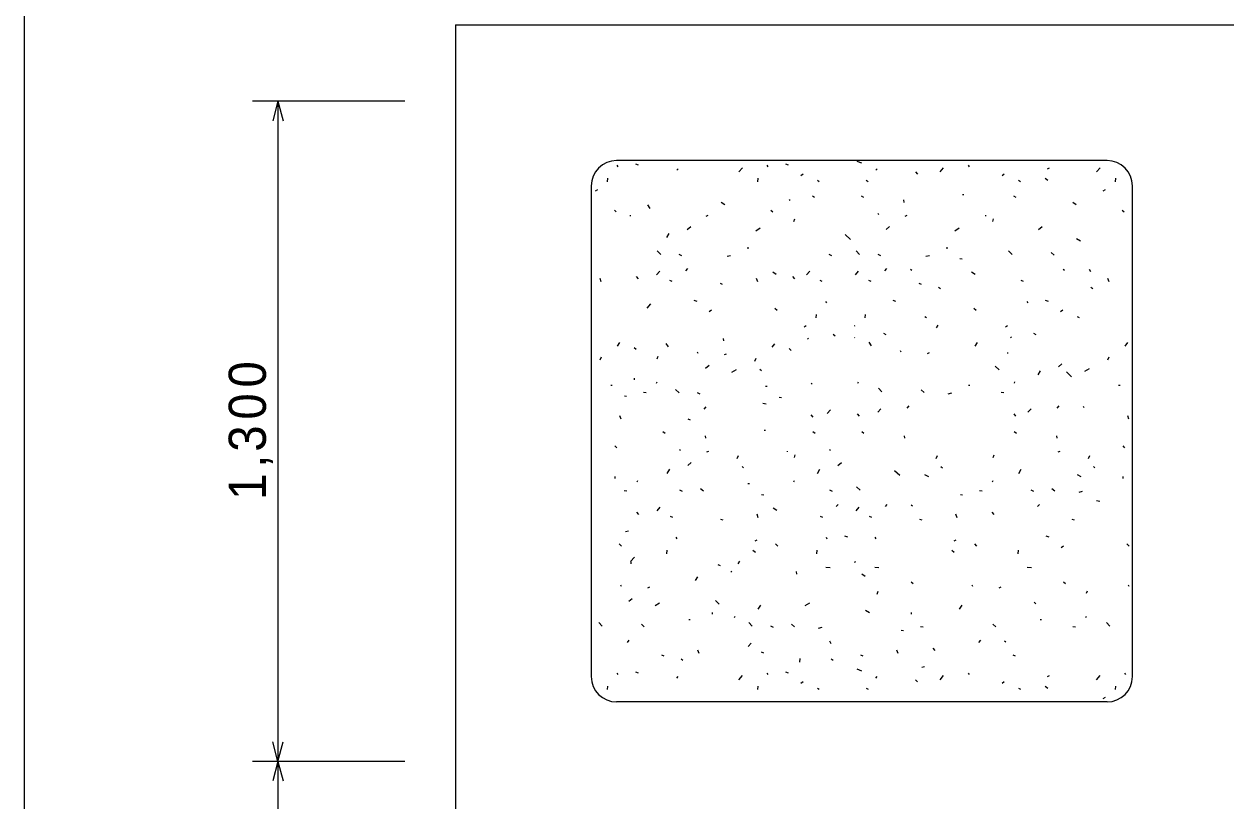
# Model space of a CAD drawing. Units: millimetres at full size, sheet at 1:20; details may follow other scales. Extents: x -7610 to 7610, y -5340 to 5340.
# Drawn here: x -7610 to -5243, y 1856 to 3385 of the extents above; entities that cross this region are included whole.
import ezdxf

# ---------------------------------------------------------------- set-up
doc = ezdxf.new("R2010")
doc.units = ezdxf.units.MM
doc.header["$LTSCALE"] = 20
for name, color, linetype in [('0-0_枠', 5, 'Continuous'), ('0-6_寸法', 7, 'Continuous'), ('0-8_ハッチング', 3, 'Continuous'), ('3-0', 2, 'Continuous')]:
    doc.layers.add(name, color=color, linetype=linetype)
doc.styles.add('HGPｺﾞｼｯｸE', font='')
doc.styles.get('HGPｺﾞｼｯｸE').set_extended_font_data('HGPｺﾞｼｯｸE')

msp = doc.modelspace()

# ---------------------------------------------------------------- linework, layer by layer
at = {"layer": '0-0_枠'}
for p, q in [((-6760, 3383.63), (-6760, -2116.37)), ((-6760, 3383.63), (-2102.01, 3383.63)), ((-5477, 3116.63), (-6443, 3116.63)), ((-6493, 3066.63), (-6493, 2100.63)), ((-5427, 2100.63), (-5427, 3066.63)), ((-5477, 2050.63), (-6443, 2050.63))]:
    msp.add_line(p, q, dxfattribs=at)
for centre, start, end in [((-6443, 3066.63), 90, 180), ((-5477, 3066.63), 0, 90), ((-6443, 2100.63), 180, 270), ((-5477, 2100.63), 270, 0)]:
    msp.add_arc(centre, 50, start, end, dxfattribs=at)
at = {"layer": '0-6_寸法'}
for p, q in [((-6860, 3233.63), (-7160, 3233.63)), ((-7110, 3233.63), (-7120.35, 3194.99)), ((-7110, 3233.63), (-7099.65, 3194.99)), ((-7110, 3233.63), (-7110, 1933.63)), ((-7110, 1933.63), (-7120.35, 1972.26)), ((-7110, 1933.63), (-7099.65, 1972.26)), ((-6860, 1933.63), (-7160, 1933.63)), ((-7110, 1933.63), (-7120.35, 1894.99)), ((-7110, 1933.63), (-7099.65, 1894.99)), ((-7110, 1933.63), (-7110, 633.63))]:
    msp.add_line(p, q, dxfattribs=at)
at = {"layer": '0-8_ハッチング'}
for p, q in [((-6442.49, 3107.55), (-6440.61, 3104.41)), ((-6406.04, 3110.06), (-6400.38, 3108.18)), ((-6202.24, 3094.35), (-6195.33, 3102.52)), ((-6146.93, 3107.55), (-6145.05, 3104.41)), ((-6110.48, 3110.06), (-6104.82, 3108.18)), ((-5969.69, 3115.72), (-5960.89, 3111.95)), ((-5805.85, 3094.35), (-5798.93, 3102.52)), ((-5750.54, 3107.55), (-5748.65, 3104.41)), ((-5594.66, 3100.64), (-5590.26, 3102.52)), ((-5497.8, 3094.35), (-5490.89, 3102.52)), ((-6460.72, 3074.87), (-6460.09, 3081.78)), ((-6324.33, 3097.49), (-6321.81, 3100.64)), ((-6165.16, 3074.87), (-6164.53, 3081.78)), ((-6080.31, 3087.44), (-6075.91, 3090.58)), ((-6047.62, 3078.01), (-6043.85, 3075.49)), ((-5951.46, 3078.01), (-5947.69, 3075.49)), ((-5932.61, 3097.49), (-5930.09, 3100.64)), ((-5854.67, 3094.35), (-5850.27, 3089.95)), ((-5683.91, 3087.44), (-5679.51, 3090.58)), ((-5651.23, 3078.01), (-5647.46, 3075.49)), ((-5599.06, 3081.78), (-5594.03, 3078.01)), ((-5460.72, 3074.87), (-5460.09, 3081.78)), ((-6484.6, 3057.27), (-6480.21, 3059.78)), ((-5484.6, 3057.27), (-5480.21, 3059.78)), ((-6236.76, 3034.94), (-6229.84, 3029.91)), ((-6102.88, 3039.97), (-6101.62, 3038.08)), ((-6057.47, 3047.51), (-6053.07, 3044.37)), ((-5961.31, 3047.51), (-5956.91, 3044.37)), ((-5877.72, 3039.34), (-5877.09, 3034.31)), ((-5762.07, 3050.02), (-5758.92, 3050.02)), ((-5661.08, 3047.51), (-5656.68, 3044.37)), ((-5544.8, 3034.94), (-5537.88, 3029.91)), ((-6447.38, 3019.23), (-6443.6, 3015.46)), ((-6416.58, 3009.17), (-6416.58, 3007.28)), ((-6381.95, 3029.28), (-6377.55, 3022.37)), ((-6266.3, 3007.28), (-6262.52, 3009.17)), ((-6139.33, 3019.23), (-6135.56, 3015.46)), ((-5928.63, 3012.94), (-5927.37, 3010.43)), ((-5874.57, 3007.28), (-5870.8, 3009.17)), ((-5716.81, 3009.17), (-5716.81, 3007.28)), ((-5447.38, 3019.23), (-5443.6, 3015.46)), ((-6304.01, 2980.89), (-6297.09, 2986.54)), ((-6168.87, 2978.37), (-6160.07, 2984.03)), ((-6094.08, 2996.6), (-6092.19, 3001.63)), ((-5912.29, 2980.89), (-5905.37, 2986.54)), ((-5777.15, 2978.37), (-5768.35, 2984.03)), ((-5702.36, 2996.6), (-5700.47, 3001.63)), ((-5612.05, 2980.89), (-5605.14, 2986.54)), ((-6344.23, 2965.17), (-6339.21, 2973.34)), ((-5992.73, 2970.83), (-5982.68, 2961.4)), ((-5537.26, 2963.29), (-5529.71, 2958.89)), ((-6363.09, 2938.77), (-6356.18, 2931.86)), ((-6185.84, 2945.06), (-6182.7, 2945.06)), ((-5971.37, 2938.77), (-5964.45, 2931.86)), ((-5794.12, 2945.06), (-5790.98, 2945.06)), ((-5671.13, 2938.77), (-5664.22, 2931.86)), ((-5586.91, 2935.63), (-5581.25, 2930.6)), ((-6320.35, 2932.49), (-6315.32, 2929.97)), ((-6225.44, 2928.09), (-6218.53, 2929.97)), ((-6024.79, 2932.49), (-6019.76, 2929.97)), ((-5928.63, 2932.49), (-5923.6, 2929.97)), ((-5833.72, 2928.09), (-5826.81, 2929.97)), ((-5767.09, 2923.69), (-5762.69, 2923.06)), ((-6404.64, 2888.49), (-6400.86, 2884.09)), ((-6364.35, 2891.63), (-6358.06, 2898.55)), ((-6303.38, 2904.2), (-6307.15, 2899.8)), ((-6135.56, 2897.29), (-6128.65, 2892.89)), ((-6096.59, 2888.49), (-6092.82, 2884.09)), ((-6068.79, 2891.63), (-6062.5, 2898.55)), ((-5972.62, 2891.63), (-5966.34, 2898.55)), ((-5911.66, 2904.2), (-5915.43, 2899.8)), ((-5863.89, 2902.95), (-5861.37, 2901.06)), ((-5743.84, 2897.29), (-5736.92, 2892.89)), ((-5563.65, 2902.95), (-5561.14, 2901.06)), ((-5512.11, 2902.95), (-5509.6, 2897.92)), ((-6476.29, 2885.35), (-6473.77, 2878.43)), ((-6338.58, 2880.95), (-6334.18, 2879.06)), ((-6239.27, 2875.29), (-6234.87, 2873.41)), ((-6168.24, 2885.35), (-6165.73, 2878.43)), ((-6043.02, 2880.95), (-6038.62, 2879.06)), ((-5946.86, 2880.95), (-5942.46, 2879.06)), ((-5847.55, 2875.29), (-5843.15, 2873.41)), ((-5809.21, 2867.12), (-5805.44, 2864.61)), ((-5646.62, 2880.95), (-5642.22, 2879.06)), ((-5508.97, 2867.12), (-5505.2, 2864.61)), ((-5476.29, 2885.35), (-5473.77, 2878.43)), ((-6290.81, 2841.98), (-6285.15, 2840.09)), ((-5899.09, 2841.98), (-5893.43, 2840.09)), ((-5598.85, 2841.98), (-5593.2, 2840.09)), ((-6382.57, 2826.27), (-6375.66, 2834.44)), ((-6260.64, 2819.35), (-6256.24, 2822.5)), ((-6131.16, 2826.27), (-6126.76, 2821.87)), ((-6031.7, 2839.47), (-6029.82, 2836.32)), ((-5739.44, 2826.27), (-5735.04, 2821.87)), ((-5635.31, 2839.47), (-5633.42, 2836.32)), ((-5568.68, 2819.35), (-5564.28, 2822.5)), ((-6049.93, 2806.78), (-6049.3, 2813.7)), ((-5953.77, 2806.78), (-5953.14, 2813.7)), ((-5836.23, 2809.92), (-5832.46, 2807.41)), ((-5536, 2809.92), (-5532.23, 2807.41)), ((-6073.81, 2789.18), (-6069.41, 2791.7)), ((-6016.73, 2774.72), (-6012.33, 2771.58)), ((-5974.64, 2790.91), (-5973.25, 2791.7)), ((-5917.42, 2777.07), (-5913.02, 2773.93)), ((-5812.98, 2787.3), (-5809.83, 2792.33)), ((-5677.42, 2789.18), (-5673.02, 2791.7)), ((-5667.27, 2769.53), (-5666.01, 2767.65)), ((-5621.86, 2777.07), (-5617.46, 2773.93)), ((-6441.47, 2751.3), (-6436.44, 2758.22)), ((-6408.16, 2748.79), (-6404.39, 2745.02)), ((-6345.88, 2756.5), (-6341.48, 2749.58)), ((-6233.37, 2766.55), (-6232.74, 2761.52)), ((-6136.58, 2748.95), (-6131.55, 2755.87)), ((-6103.27, 2746.44), (-6099.5, 2742.67)), ((-6066.81, 2767.18), (-6065.55, 2765.29)), ((-5974.64, 2768.52), (-5974.05, 2767.65)), ((-5946.33, 2758.85), (-5941.93, 2751.93)), ((-5737.03, 2751.3), (-5732, 2758.22)), ((-5441.47, 2751.3), (-5436.44, 2758.22)), ((-6475.41, 2724.28), (-6472.9, 2729.93)), ((-6362.9, 2726.16), (-6361.02, 2731.19)), ((-6284.28, 2740.15), (-6283.03, 2737.64)), ((-6230.23, 2734.5), (-6226.46, 2736.38)), ((-6170.52, 2721.93), (-6168.01, 2727.58)), ((-5884.74, 2742.51), (-5883.48, 2739.99)), ((-5830.68, 2736.85), (-5826.91, 2738.73)), ((-5672.92, 2738.73), (-5672.92, 2736.85)), ((-5475.41, 2724.28), (-5472.9, 2729.93)), ((-6267.94, 2708.1), (-6261.03, 2713.75)), ((-6215.77, 2699.93), (-6206.97, 2704.96)), ((-6161.09, 2706.21), (-6157.95, 2703.07)), ((-5697.44, 2711.71), (-5689.89, 2704.79)), ((-5613.06, 2694.74), (-5608.03, 2702.91)), ((-5572.83, 2710.45), (-5565.92, 2716.11)), ((-5557.12, 2700.39), (-5547.07, 2690.97)), ((-5520.67, 2702.28), (-5511.87, 2707.31)), ((-6408.16, 2688.45), (-6408.16, 2684.68)), ((-6364.16, 2678.39), (-6362.9, 2680.91)), ((-6059.27, 2676.04), (-6058.01, 2678.56)), ((-5967.77, 2678.39), (-5966.51, 2680.91)), ((-5659.72, 2678.39), (-5658.47, 2680.91)), ((-6454.67, 2674.62), (-6451.53, 2674.62)), ((-6427.64, 2653.25), (-6423.24, 2652.62)), ((-6389.93, 2660.8), (-6384.9, 2660.17)), ((-6327.02, 2665.99), (-6320.11, 2659.07)), ((-6284.28, 2659.7), (-6279.26, 2657.19)), ((-6149.78, 2672.27), (-6146.64, 2672.27)), ((-5927.48, 2668.34), (-5920.56, 2661.42)), ((-5843.25, 2665.2), (-5837.6, 2660.17)), ((-5789.83, 2657.65), (-5782.92, 2659.54)), ((-5750.23, 2674.62), (-5747.09, 2674.62)), ((-5685.49, 2660.8), (-5680.46, 2660.17)), ((-5454.67, 2674.62), (-5451.53, 2674.62)), ((-6267.31, 2631.42), (-6271.09, 2627.02)), ((-6154.81, 2638.96), (-6148.52, 2637.7)), ((-6122.75, 2650.9), (-6118.35, 2650.27)), ((-5928.74, 2621.2), (-5922.45, 2628.11)), ((-5867.77, 2633.77), (-5871.54, 2629.37)), ((-5633.17, 2621.2), (-5626.89, 2628.11)), ((-5572.21, 2633.77), (-5575.98, 2629.37)), ((-5524.44, 2632.51), (-5521.92, 2630.63)), ((-6437.07, 2614.91), (-6434.56, 2608)), ((-6302.51, 2608.16), (-6298.11, 2606.28)), ((-6060.53, 2615.7), (-6056.76, 2611.3)), ((-6028.05, 2618.85), (-6021.76, 2625.76)), ((-5969.02, 2618.06), (-5965.25, 2613.66)), ((-5660.98, 2618.06), (-5657.21, 2613.66)), ((-5437.07, 2614.91), (-5434.56, 2608)), ((-6351.91, 2583.04), (-6347.51, 2579.9)), ((-6152.67, 2585.56), (-6149.52, 2585.56)), ((-6056.35, 2583.04), (-6051.95, 2579.9)), ((-5960.19, 2583.04), (-5955.79, 2579.9)), ((-5659.96, 2583.04), (-5655.56, 2579.9)), ((-6268.32, 2574.87), (-6267.69, 2569.84)), ((-5876.6, 2574.87), (-5875.97, 2569.84)), ((-5576.36, 2574.87), (-5575.73, 2569.84)), ((-6446.25, 2554.76), (-6442.48, 2550.99)), ((-6319.23, 2548.47), (-6317.97, 2545.96)), ((-6265.18, 2542.82), (-6261.4, 2544.7)), ((-6205.46, 2530.25), (-6202.95, 2535.9)), ((-6107.41, 2544.7), (-6107.41, 2542.82)), ((-6092.96, 2532.13), (-6091.07, 2537.16)), ((-6023.67, 2548.47), (-6022.41, 2545.96)), ((-5813.74, 2530.25), (-5811.23, 2535.9)), ((-5701.23, 2532.13), (-5699.35, 2537.16)), ((-5573.22, 2542.82), (-5569.45, 2544.7)), ((-5513.51, 2530.25), (-5510.99, 2535.9)), ((-5446.25, 2554.76), (-5442.48, 2550.99)), ((-6302.89, 2516.42), (-6295.97, 2522.08)), ((-6196.04, 2514.53), (-6192.89, 2511.39)), ((-6007.33, 2516.42), (-6000.41, 2522.08)), ((-5804.31, 2514.53), (-5801.17, 2511.39)), ((-5504.08, 2514.53), (-5500.94, 2511.39)), ((-6446.25, 2494.42), (-6446.25, 2490.65)), ((-6402.26, 2484.36), (-6401, 2486.88)), ((-6343.11, 2500.71), (-6338.08, 2508.88)), ((-6094.21, 2484.36), (-6092.96, 2486.88)), ((-6047.55, 2500.71), (-6042.52, 2508.88)), ((-5895.45, 2506.36), (-5885.39, 2496.93)), ((-5836.37, 2498.82), (-5828.83, 2494.42)), ((-5702.49, 2484.36), (-5701.23, 2486.88)), ((-5651.16, 2500.71), (-5646.13, 2508.88)), ((-5536.13, 2498.82), (-5528.59, 2494.42)), ((-5446.25, 2494.42), (-5446.25, 2490.65)), ((-6428.03, 2466.76), (-6423, 2466.14)), ((-6319.23, 2468.02), (-6314.2, 2465.51)), ((-6277.75, 2471.16), (-6272.09, 2466.14)), ((-6184.72, 2480.59), (-6181.58, 2480.59)), ((-6023.67, 2468.02), (-6018.64, 2465.51)), ((-5970.25, 2474.31), (-5963.33, 2467.39)), ((-5728.26, 2466.76), (-5723.23, 2466.14)), ((-5627.27, 2468.02), (-5622.24, 2465.51)), ((-5585.79, 2471.16), (-5580.13, 2466.14)), ((-5532.36, 2463.62), (-5525.45, 2465.51)), ((-6157.7, 2459.22), (-6153.3, 2458.59)), ((-6006.7, 2439.74), (-6010.47, 2435.34)), ((-5910.54, 2439.74), (-5914.31, 2435.34)), ((-5862.77, 2438.48), (-5860.25, 2436.6)), ((-5765.97, 2459.22), (-5761.57, 2458.59)), ((-5610.3, 2439.74), (-5614.07, 2435.34)), ((-5497.79, 2447.28), (-5491.51, 2446.02)), ((-6403.51, 2424.02), (-6399.74, 2419.62)), ((-6363.23, 2427.17), (-6356.94, 2434.08)), ((-6337.46, 2416.48), (-6333.06, 2414.6)), ((-6167.12, 2420.88), (-6164.61, 2413.97)), ((-6134.44, 2432.82), (-6127.53, 2428.42)), ((-6041.9, 2416.48), (-6037.5, 2414.6)), ((-5971.5, 2427.17), (-5965.22, 2434.08)), ((-5945.73, 2416.48), (-5941.33, 2414.6)), ((-5775.4, 2420.88), (-5772.89, 2413.97)), ((-5703.75, 2424.02), (-5699.98, 2419.62)), ((-6238.15, 2410.83), (-6233.75, 2408.94)), ((-5846.43, 2410.83), (-5842.03, 2408.94)), ((-5546.19, 2410.83), (-5541.79, 2408.94)), ((-6425.51, 2386.31), (-6419.86, 2387.57)), ((-6326.14, 2375), (-6324.26, 2371.86)), ((-6170.27, 2368.08), (-6165.87, 2369.97)), ((-6030.58, 2375), (-6028.7, 2371.86)), ((-5994.13, 2377.51), (-5988.47, 2375.63)), ((-5934.42, 2375), (-5932.53, 2371.86)), ((-5778.54, 2368.08), (-5774.14, 2369.97)), ((-5597.73, 2377.51), (-5592.07, 2375.63)), ((-6438.08, 2361.8), (-6433.68, 2357.4)), ((-6344.37, 2342.31), (-6343.74, 2349.23)), ((-6174.67, 2349.23), (-6169.64, 2345.46)), ((-6130.04, 2361.8), (-6125.64, 2357.4)), ((-6048.81, 2342.31), (-6048.18, 2349.23)), ((-5782.94, 2349.23), (-5777.92, 2345.46)), ((-5738.32, 2361.8), (-5733.92, 2357.4)), ((-5652.41, 2342.31), (-5651.78, 2349.23)), ((-5567.56, 2354.89), (-5563.16, 2358.03)), ((-5438.08, 2361.8), (-5433.68, 2357.4)), ((-6415.46, 2327.23), (-6407.91, 2336.03)), ((-6414.84, 2326.28), (-6414.84, 2322.51)), ((-6243.88, 2321.25), (-6238.85, 2319.37)), ((-6203.58, 2322.83), (-6200.44, 2327.86)), ((-5974.64, 2325.8), (-5972.13, 2327.23)), ((-6287.87, 2289.82), (-6282.85, 2296.74)), ((-6218.11, 2308.05), (-6216.85, 2306.17)), ((-6089.11, 2307.42), (-6088.48, 2302.4)), ((-6030.65, 2316.22), (-6022.48, 2315.59)), ((-5960.26, 2303.02), (-5953.35, 2298)), ((-5934.49, 2316.22), (-5926.32, 2315.59)), ((-5634.26, 2316.22), (-5626.09, 2315.59)), ((-6435.58, 2281.03), (-6434.32, 2278.51)), ((-6381.53, 2275.37), (-6377.75, 2277.25)), ((-5862.84, 2287.31), (-5859.07, 2283.54)), ((-5743.62, 2281.03), (-5742.37, 2278.51)), ((-5689.57, 2275.37), (-5685.8, 2277.25)), ((-5562.6, 2287.31), (-5558.83, 2283.54)), ((-5435.58, 2281.03), (-5434.32, 2278.51)), ((-6419.24, 2248.97), (-6412.32, 2254.63)), ((-6248.28, 2250.23), (-6240.73, 2243.31)), ((-5930.09, 2262.8), (-5927.58, 2268.45)), ((-5517.35, 2264.68), (-5515.46, 2269.71)), ((-6367.07, 2240.8), (-6358.27, 2245.83)), ((-6254.56, 2226.97), (-6254.56, 2223.2)), ((-6163.9, 2233.26), (-6158.87, 2241.43)), ((-6071.51, 2240.8), (-6062.71, 2245.83)), ((-5952.72, 2231.37), (-5945.18, 2226.97)), ((-5862.84, 2226.97), (-5862.84, 2223.2)), ((-5767.51, 2233.26), (-5762.48, 2241.43)), ((-5620.43, 2247.08), (-5617.29, 2243.94)), ((-6478.32, 2206.86), (-6471.41, 2199.94)), ((-6394.1, 2203.72), (-6388.44, 2198.69)), ((-6301.07, 2213.14), (-6297.93, 2213.14)), ((-6210.56, 2216.91), (-6209.31, 2219.43)), ((-6182.76, 2206.86), (-6175.84, 2199.94)), ((-6098.53, 2203.72), (-6092.88, 2198.69)), ((-5702.14, 2203.72), (-5696.48, 2198.69)), ((-5609.12, 2213.14), (-5605.97, 2213.14)), ((-5518.61, 2216.91), (-5517.35, 2219.43)), ((-5478.32, 2206.86), (-5471.41, 2199.94)), ((-6140.02, 2200.57), (-6134.99, 2198.06)), ((-6045.11, 2196.17), (-6038.2, 2198.06)), ((-5882.32, 2191.77), (-5877.92, 2191.15)), ((-5844.61, 2199.32), (-5839.58, 2198.69)), ((-5544.38, 2199.32), (-5539.35, 2198.69)), ((-6418.61, 2172.29), (-6422.38, 2167.89)), ((-6184.02, 2159.72), (-6177.73, 2166.63)), ((-6023.74, 2171.03), (-6021.23, 2166)), ((-5820.1, 2156.58), (-5816.33, 2152.18)), ((-5726.65, 2172.29), (-5730.42, 2167.89)), ((-5678.88, 2171.03), (-5676.37, 2169.15)), ((-6354.5, 2143.38), (-6350.1, 2141.49)), ((-6316.16, 2135.21), (-6312.39, 2132.69)), ((-6283.47, 2153.43), (-6280.96, 2146.52)), ((-6158.25, 2149.03), (-6153.85, 2147.15)), ((-6082.19, 2128.92), (-6081.56, 2136.46)), ((-6020.6, 2135.21), (-6016.83, 2132.69)), ((-5962.78, 2143.38), (-5958.38, 2141.49)), ((-5891.75, 2153.43), (-5889.24, 2146.52)), ((-5662.54, 2143.38), (-5658.14, 2141.49)), ((-6442.49, 2107.55), (-6440.61, 2104.41)), ((-6406.04, 2110.06), (-6400.38, 2108.18)), ((-6146.93, 2107.55), (-6145.05, 2104.41)), ((-6110.48, 2110.06), (-6104.82, 2108.18)), ((-5969.69, 2115.72), (-5960.89, 2111.95)), ((-5842.1, 2118.86), (-5836.44, 2120.12)), ((-5750.54, 2107.55), (-5748.65, 2104.41)), ((-5442.49, 2107.55), (-5440.61, 2104.41)), ((-6324.33, 2097.49), (-6321.81, 2100.64)), ((-6202.24, 2094.35), (-6195.33, 2102.52)), ((-6080.31, 2087.44), (-6075.91, 2090.58)), ((-5932.61, 2097.49), (-5930.09, 2100.64)), ((-5854.67, 2094.35), (-5850.27, 2089.95)), ((-5805.85, 2094.35), (-5798.93, 2102.52)), ((-5683.91, 2087.44), (-5679.51, 2090.58)), ((-5594.66, 2100.64), (-5590.26, 2102.52)), ((-5497.8, 2094.35), (-5490.89, 2102.52)), ((-6460.72, 2074.87), (-6460.09, 2081.78)), ((-6165.16, 2074.87), (-6164.53, 2081.78)), ((-6047.62, 2078.01), (-6043.85, 2075.49)), ((-5951.46, 2078.01), (-5947.69, 2075.49)), ((-5651.23, 2078.01), (-5647.46, 2075.49)), ((-5599.06, 2081.78), (-5594.03, 2078.01)), ((-5484.6, 2057.27), (-5480.21, 2059.78)), ((-5460.72, 2074.87), (-5460.09, 2081.78))]:
    msp.add_line(p, q, dxfattribs=at)
at = {"layer": '3-0', "color": 1}
msp.add_lwpolyline([(-7610, 5340), (-7610, -5340), (7610, -5340)], dxfattribs=at)

# ---------------------------------------------------------------- texts
at = {"layer": '0-6_寸法', "color": 3, "insert": (-7120, 2448.63), "char_height": 73.31, "attachment_point": 7, "rotation": 90, "style": 'HGPｺﾞｼｯｸE'}
msp.add_mtext('\\T1.22;\\W0.95;1,300', dxfattribs=at)

doc.saveas('drawing.dxf')
